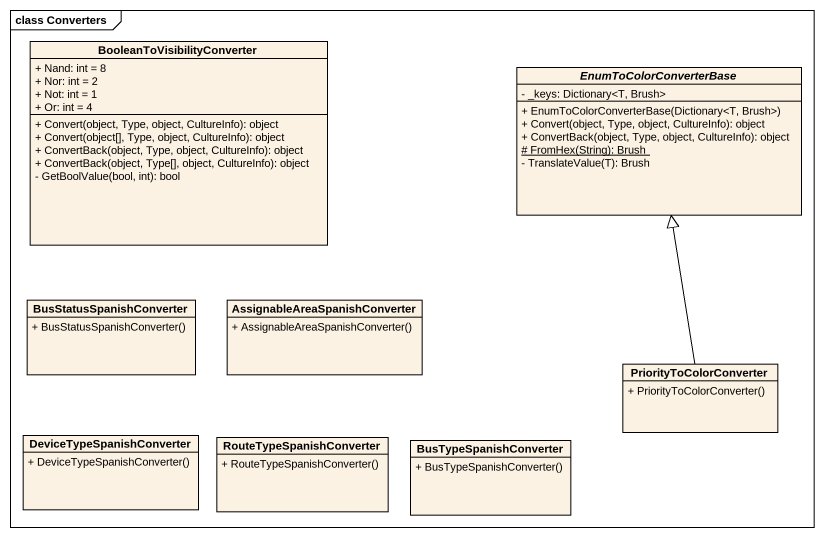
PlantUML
@startuml
mainframe class Converters
hide circle
hide empty members
skinparam classAttributeIconSize 0
class BooleanToVisibilityConverter {
  + Nand: int = 8
  + Nor: int = 2
  + Not: int = 1
  + Or: int = 4
  + Convert(object, Type, object, CultureInfo): object
  + Convert(object[], Type, object, CultureInfo): object
  + ConvertBack(object, Type, object, CultureInfo): object
  + ConvertBack(object, Type[], object, CultureInfo): object
  - GetBoolValue(bool, int): bool
}
abstract class EnumToColorConverterBase {
  - _keys: Dictionary<T, Brush>
  + EnumToColorConverterBase(Dictionary<T, Brush>)
  + Convert(object, Type, object, CultureInfo): object
  + ConvertBack(object, Type, object, CultureInfo): object
  {static} # FromHex(String): Brush
  - TranslateValue(T): Brush
}
class BusStatusSpanishConverter {
  + BusStatusSpanishConverter()
}
class "AssignableAreaSpanishConverter" as AssignableAreaSpanishConvert {
  + AssignableAreaSpanishConverter()
}
class PriorityToColorConverter {
  + PriorityToColorConverter()
}
class DeviceTypeSpanishConverter {
  + DeviceTypeSpanishConverter()
}
class RouteTypeSpanishConverter {
  + RouteTypeSpanishConverter()
}
class BusTypeSpanishConverter {
  + BusTypeSpanishConverter()
}
PriorityToColorConverter -up-|> EnumToColorConverterBase
@enduml
